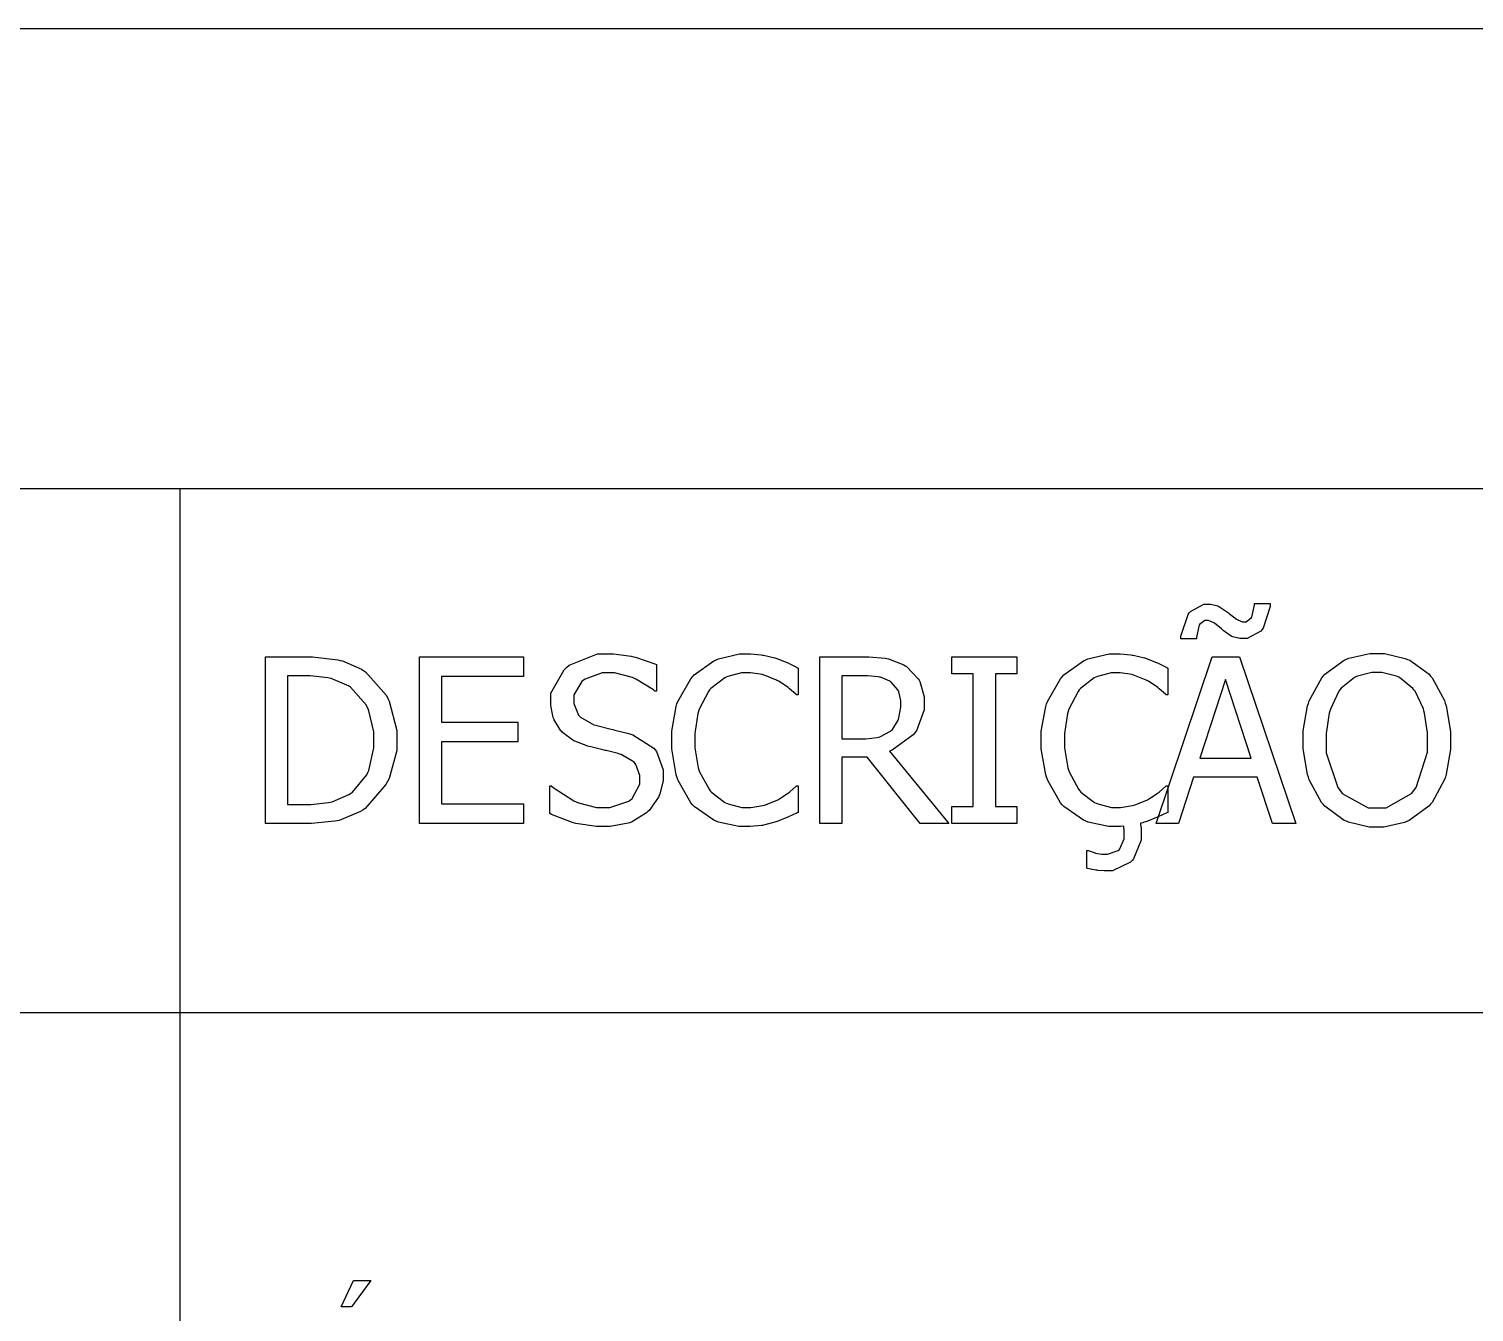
# Model space of a CAD drawing. Header units: millimetres. Extents: x 1974 to 2560, y 1429 to 1567.
# Drawn here: x 2480.782 to 2483.112, y 1530.627 to 1532.696 of the extents above; entities that cross this region are included whole.
import ezdxf

# ---------------------------------------------------------------- set-up
doc = ezdxf.new("R2010")
doc.units = ezdxf.units.MM
doc.layers.add('TEXTO', color=4, linetype='Continuous')
doc.layers.add('TIMBRE', color=7, linetype='Continuous')

msp = doc.modelspace()

# ---------------------------------------------------------------- linework, layer by layer
at = {"layer": 'TEXTO', "color": 0}
for p, q in [((2507.7976, 1531.9544), (2478.9131, 1531.9544)), ((2481.0251, 1531.9544), (2481.0251, 1515.0586)), ((2482.758, 1531.7673), (2482.7581, 1531.7694)), ((2482.7581, 1531.7694), (2482.7833, 1531.7694)), ((2482.7581, 1531.7694), (2482.7581, 1531.7694)), ((2482.7833, 1531.7694), (2482.783, 1531.7647)), ((2482.6393, 1531.717), (2482.6507, 1531.752)), ((2482.6507, 1531.752), (2482.6528, 1531.7544)), ((2482.6528, 1531.7544), (2482.6549, 1531.7568)), ((2482.6549, 1531.7568), (2482.6762, 1531.7685)), ((2482.6762, 1531.7685), (2482.6834, 1531.7685)), ((2482.6834, 1531.7685), (2482.6875, 1531.7685)), ((2482.6875, 1531.7685), (2482.6989, 1531.7655)), ((2482.6989, 1531.7655), (2482.7003, 1531.7649)), ((2482.7003, 1531.7649), (2482.7015, 1531.7643)), ((2482.7015, 1531.7643), (2482.7144, 1531.7557)), ((2482.7144, 1531.7557), (2482.7158, 1531.7545)), ((2482.7158, 1531.7545), (2482.717, 1531.7534)), ((2482.717, 1531.7534), (2482.7288, 1531.7445)), ((2482.7443, 1531.7401), (2482.7529, 1531.7468)), ((2482.7529, 1531.7468), (2482.7536, 1531.7483)), ((2482.7536, 1531.7483), (2482.7542, 1531.7496)), ((2482.7542, 1531.7496), (2482.758, 1531.7673)), ((2482.783, 1531.7647), (2482.7718, 1531.7295)), ((2482.668, 1531.7328), (2482.6645, 1531.7147)), ((2482.6686, 1531.7342), (2482.668, 1531.7328)), ((2482.6692, 1531.7355), (2482.6686, 1531.7342)), ((2482.6779, 1531.7423), (2482.6692, 1531.7355)), ((2482.681, 1531.7423), (2482.6779, 1531.7423)), ((2482.6836, 1531.7423), (2482.681, 1531.7423)), ((2482.6914, 1531.7391), (2482.6836, 1531.7423)), ((2482.6924, 1531.7384), (2482.6914, 1531.7391)), ((2482.6933, 1531.7378), (2482.6924, 1531.7384)), ((2482.7047, 1531.7285), (2482.6933, 1531.7378)), ((2482.7061, 1531.7272), (2482.7047, 1531.7285)), ((2482.7073, 1531.726), (2482.7061, 1531.7272)), ((2482.7202, 1531.7171), (2482.7073, 1531.726)), ((2482.7288, 1531.7445), (2482.7298, 1531.7439)), ((2482.7298, 1531.7439), (2482.7308, 1531.7433)), ((2482.7308, 1531.7433), (2482.7387, 1531.7401)), ((2482.7387, 1531.7401), (2482.7413, 1531.7401)), ((2482.7413, 1531.7401), (2482.7443, 1531.7401)), ((2482.7679, 1531.7248), (2482.7461, 1531.7131)), ((2482.7698, 1531.7272), (2482.7679, 1531.7248)), ((2482.7718, 1531.7295), (2482.7698, 1531.7272)), ((2482.6391, 1531.7124), (2482.6393, 1531.717)), ((2482.6644, 1531.7124), (2482.6391, 1531.7124)), ((2482.6645, 1531.7147), (2482.6644, 1531.7124)), ((2482.7216, 1531.7165), (2482.7202, 1531.7171)), ((2482.7229, 1531.7159), (2482.7216, 1531.7165)), ((2482.7345, 1531.7131), (2482.7229, 1531.7159)), ((2482.7389, 1531.7131), (2482.7345, 1531.7131)), ((2482.7461, 1531.7131), (2482.7389, 1531.7131)), ((2481.1629, 1531.4148), (2481.1629, 1531.6834)), ((2481.1629, 1531.6834), (2481.2241, 1531.6834)), ((2481.2241, 1531.6834), (2481.2389, 1531.6834)), ((2481.2389, 1531.6834), (2481.28, 1531.6788)), ((2481.28, 1531.6788), (2481.2836, 1531.6778)), ((2481.2836, 1531.6778), (2481.2872, 1531.6769)), ((2481.2872, 1531.6769), (2481.3177, 1531.6638)), ((2481.4113, 1531.4148), (2481.4113, 1531.6834)), ((2481.4113, 1531.6834), (2481.5793, 1531.6834)), ((2481.5793, 1531.6834), (2481.5793, 1531.6517)), ((2481.6529, 1531.6699), (2481.6985, 1531.6883)), ((2481.6985, 1531.6883), (2481.7137, 1531.6883)), ((2481.7137, 1531.6883), (2481.7244, 1531.6883)), ((2481.7244, 1531.6883), (2481.753, 1531.6846)), ((2481.753, 1531.6846), (2481.7564, 1531.6838)), ((2481.7564, 1531.6838), (2481.7597, 1531.6831)), ((2481.7597, 1531.6831), (2481.7908, 1531.6724)), ((2481.8543, 1531.6543), (2481.886, 1531.6773)), ((2481.886, 1531.6773), (2481.8897, 1531.6788)), ((2481.8897, 1531.6788), (2481.8934, 1531.6805)), ((2481.8934, 1531.6805), (2481.9276, 1531.6883)), ((2481.9276, 1531.6883), (2481.939, 1531.6883)), ((2481.939, 1531.6883), (2481.9453, 1531.6883)), ((2481.9453, 1531.6883), (2481.9623, 1531.6867)), ((2481.9623, 1531.6867), (2481.9643, 1531.6863)), ((2481.9643, 1531.6863), (2481.9662, 1531.686)), ((2481.9662, 1531.686), (2481.9846, 1531.6819)), ((2481.9846, 1531.6819), (2481.9863, 1531.6813)), ((2481.9863, 1531.6813), (2481.9877, 1531.6809)), ((2481.9877, 1531.6809), (2482.0025, 1531.6752)), ((2482.057, 1531.4148), (2482.057, 1531.6834)), ((2482.057, 1531.6834), (2482.1262, 1531.6834)), ((2482.1262, 1531.6834), (2482.1358, 1531.6834)), ((2482.1358, 1531.6834), (2482.1623, 1531.6814)), ((2482.1623, 1531.6814), (2482.1649, 1531.6809)), ((2482.1649, 1531.6809), (2482.1675, 1531.6805)), ((2482.1675, 1531.6805), (2482.1922, 1531.6707)), ((2482.27, 1531.6561), (2482.27, 1531.6834)), ((2482.27, 1531.6834), (2482.3744, 1531.6834)), ((2482.3744, 1531.6834), (2482.3744, 1531.6561)), ((2482.4503, 1531.6543), (2482.4821, 1531.6773)), ((2482.4821, 1531.6773), (2482.4858, 1531.6788)), ((2482.4858, 1531.6788), (2482.4894, 1531.6805)), ((2482.4894, 1531.6805), (2482.5236, 1531.6883)), ((2482.5236, 1531.6883), (2482.5351, 1531.6883)), ((2482.5351, 1531.6883), (2482.5414, 1531.6883)), ((2482.5414, 1531.6883), (2482.5583, 1531.6867)), ((2482.5583, 1531.6867), (2482.5604, 1531.6863)), ((2482.5604, 1531.6863), (2482.5623, 1531.686)), ((2482.5623, 1531.686), (2482.5806, 1531.6819)), ((2482.5806, 1531.6819), (2482.5823, 1531.6813)), ((2482.5823, 1531.6813), (2482.5838, 1531.6809)), ((2482.5838, 1531.6809), (2482.5985, 1531.6752)), ((2482.5993, 1531.4148), (2482.6898, 1531.6834)), ((2482.6898, 1531.6834), (2482.7338, 1531.6834)), ((2482.7338, 1531.6834), (2482.8244, 1531.4148)), ((2482.8713, 1531.6556), (2482.9025, 1531.6782)), ((2482.9025, 1531.6782), (2482.9062, 1531.6798)), ((2482.9062, 1531.6798), (2482.9098, 1531.6813)), ((2482.9098, 1531.6813), (2482.9439, 1531.689)), ((2482.9439, 1531.689), (2482.9552, 1531.689)), ((2482.9552, 1531.689), (2482.9675, 1531.689)), ((2482.9675, 1531.689), (2483.001, 1531.6811)), ((2483.001, 1531.6811), (2483.0047, 1531.6795)), ((2483.0047, 1531.6795), (2483.0083, 1531.6779)), ((2483.0083, 1531.6779), (2483.0393, 1531.6555)), ((2481.2259, 1531.6528), (2481.1987, 1531.6528)), ((2481.1987, 1531.6528), (2481.1987, 1531.4455)), ((2481.2354, 1531.6528), (2481.2259, 1531.6528)), ((2481.2636, 1531.6497), (2481.2354, 1531.6528)), ((2481.3177, 1531.6638), (2481.3203, 1531.6622)), ((2481.3203, 1531.6622), (2481.3246, 1531.6593)), ((2481.3246, 1531.6593), (2481.3581, 1531.6213)), ((2481.6233, 1531.6252), (2481.6445, 1531.6626)), ((2481.6445, 1531.6626), (2481.6487, 1531.6662)), ((2481.6487, 1531.6662), (2481.6529, 1531.6699)), ((2481.706, 1531.6575), (2481.6784, 1531.6478)), ((2481.716, 1531.6575), (2481.706, 1531.6575)), ((2481.7257, 1531.6575), (2481.716, 1531.6575)), ((2481.7548, 1531.6501), (2481.7257, 1531.6575)), ((2481.7908, 1531.6724), (2481.7937, 1531.671)), ((2481.7937, 1531.671), (2481.7937, 1531.6282)), ((2481.8517, 1531.6513), (2481.8543, 1531.6543)), ((2481.9305, 1531.6578), (2481.9087, 1531.652)), ((2481.9386, 1531.6578), (2481.9305, 1531.6578)), ((2481.9451, 1531.6578), (2481.9386, 1531.6578)), ((2481.9646, 1531.6549), (2481.9451, 1531.6578)), ((2481.9666, 1531.6542), (2481.9646, 1531.6549)), ((2481.9686, 1531.6536), (2481.9666, 1531.6542)), ((2481.9872, 1531.646), (2481.9686, 1531.6536)), ((2482.0025, 1531.6752), (2482.0041, 1531.6745)), ((2482.0041, 1531.6745), (2482.0055, 1531.6738)), ((2482.0055, 1531.6738), (2482.0205, 1531.6664)), ((2482.0205, 1531.6664), (2482.022, 1531.6655)), ((2482.022, 1531.6655), (2482.022, 1531.6225)), ((2482.1281, 1531.6528), (2482.0927, 1531.6528)), ((2482.0927, 1531.6528), (2482.0927, 1531.5514)), ((2482.1339, 1531.6528), (2482.1281, 1531.6528)), ((2482.1513, 1531.6511), (2482.1339, 1531.6528)), ((2482.1922, 1531.6707), (2482.1946, 1531.6692)), ((2482.1946, 1531.6692), (2482.1969, 1531.6677)), ((2482.1969, 1531.6677), (2482.2155, 1531.6483)), ((2482.3044, 1531.6561), (2482.27, 1531.6561)), ((2482.3044, 1531.4422), (2482.3044, 1531.6561)), ((2482.3744, 1531.6561), (2482.34, 1531.6561)), ((2482.34, 1531.6561), (2482.34, 1531.4422)), ((2482.4476, 1531.6513), (2482.4503, 1531.6543)), ((2482.5265, 1531.6578), (2482.5047, 1531.652)), ((2482.5347, 1531.6578), (2482.5265, 1531.6578)), ((2482.5411, 1531.6578), (2482.5347, 1531.6578)), ((2482.5606, 1531.6549), (2482.5411, 1531.6578)), ((2482.5626, 1531.6542), (2482.5606, 1531.6549)), ((2482.5645, 1531.6536), (2482.5626, 1531.6542)), ((2482.5833, 1531.646), (2482.5645, 1531.6536)), ((2482.5985, 1531.6752), (2482.6, 1531.6745)), ((2482.6, 1531.6745), (2482.6015, 1531.6738)), ((2482.6015, 1531.6738), (2482.6165, 1531.6664)), ((2482.6165, 1531.6664), (2482.618, 1531.6655)), ((2482.618, 1531.6655), (2482.618, 1531.6225)), ((2482.8662, 1531.6496), (2482.8688, 1531.6526)), ((2482.8688, 1531.6526), (2482.8713, 1531.6556)), ((2482.9238, 1531.6526), (2482.9213, 1531.6514)), ((2482.9469, 1531.6582), (2482.9238, 1531.6526)), ((2482.9554, 1531.6582), (2482.9469, 1531.6582)), ((2482.9632, 1531.6582), (2482.9554, 1531.6582)), ((2482.9867, 1531.6524), (2482.9632, 1531.6582)), ((2482.9893, 1531.6512), (2482.9867, 1531.6524)), ((2483.0393, 1531.6555), (2483.0418, 1531.6526)), ((2483.0418, 1531.6526), (2483.0444, 1531.6497)), ((2483.0418, 1531.6526), (2483.0418, 1531.6526)), ((2481.2663, 1531.649), (2481.2636, 1531.6497)), ((2481.269, 1531.6484), (2481.2663, 1531.649)), ((2481.2944, 1531.638), (2481.269, 1531.6484)), ((2481.2969, 1531.6366), (2481.2944, 1531.638)), ((2481.3002, 1531.6345), (2481.2969, 1531.6366)), ((2481.3256, 1531.606), (2481.3002, 1531.6345)), ((2481.5793, 1531.6517), (2481.447, 1531.6517)), ((2481.447, 1531.6517), (2481.447, 1531.5781)), ((2481.6733, 1531.6439), (2481.6605, 1531.6224)), ((2481.6759, 1531.6459), (2481.6733, 1531.6439)), ((2481.6784, 1531.6478), (2481.6759, 1531.6459)), ((2481.7581, 1531.6487), (2481.7548, 1531.6501)), ((2481.7614, 1531.6472), (2481.7581, 1531.6487)), ((2481.7888, 1531.6303), (2481.7614, 1531.6472)), ((2481.791, 1531.6282), (2481.7888, 1531.6303)), ((2481.828, 1531.6118), (2481.8489, 1531.6483)), ((2481.8489, 1531.6483), (2481.8517, 1531.6513)), ((2481.8792, 1531.6301), (2481.8773, 1531.6279)), ((2481.8812, 1531.6324), (2481.8792, 1531.6301)), ((2481.9036, 1531.6497), (2481.8812, 1531.6324)), ((2481.9062, 1531.6508), (2481.9036, 1531.6497)), ((2481.9087, 1531.652), (2481.9062, 1531.6508)), ((2481.9889, 1531.645), (2481.9872, 1531.646)), ((2481.9907, 1531.6441), (2481.9889, 1531.645)), ((2482.0057, 1531.6341), (2481.9907, 1531.6441)), ((2482.007, 1531.633), (2482.0057, 1531.6341)), ((2482.0082, 1531.632), (2482.007, 1531.633)), ((2482.0183, 1531.6233), (2482.0082, 1531.632)), ((2482.1531, 1531.6508), (2482.1513, 1531.6511)), ((2482.1547, 1531.6505), (2482.1531, 1531.6508)), ((2482.1696, 1531.6444), (2482.1547, 1531.6505)), ((2482.1709, 1531.6436), (2482.1696, 1531.6444)), ((2482.1722, 1531.6427), (2482.1709, 1531.6436)), ((2482.1829, 1531.6303), (2482.1722, 1531.6427)), ((2482.1837, 1531.6287), (2482.1829, 1531.6303)), ((2482.2155, 1531.6483), (2482.2169, 1531.6459)), ((2482.2169, 1531.6459), (2482.2183, 1531.6436)), ((2482.2183, 1531.6436), (2482.2252, 1531.6188)), ((2482.4241, 1531.6118), (2482.4448, 1531.6483)), ((2482.4448, 1531.6483), (2482.4476, 1531.6513)), ((2482.4753, 1531.6301), (2482.4733, 1531.6279)), ((2482.4771, 1531.6324), (2482.4753, 1531.6301)), ((2482.4995, 1531.6497), (2482.4771, 1531.6324)), ((2482.5021, 1531.6508), (2482.4995, 1531.6497)), ((2482.5047, 1531.652), (2482.5021, 1531.6508)), ((2482.585, 1531.645), (2482.5833, 1531.646)), ((2482.5868, 1531.6441), (2482.585, 1531.645)), ((2482.6018, 1531.6341), (2482.5868, 1531.6441)), ((2482.6031, 1531.633), (2482.6018, 1531.6341)), ((2482.6042, 1531.632), (2482.6031, 1531.633)), ((2482.6143, 1531.6233), (2482.6042, 1531.632)), ((2482.7109, 1531.647), (2482.6696, 1531.5204)), ((2482.7525, 1531.5204), (2482.7109, 1531.647)), ((2482.8462, 1531.6128), (2482.8662, 1531.6496)), ((2482.8956, 1531.6303), (2482.8938, 1531.6282)), ((2482.8975, 1531.6328), (2482.8956, 1531.6303)), ((2482.9189, 1531.6503), (2482.8975, 1531.6328)), ((2482.9213, 1531.6514), (2482.9189, 1531.6503)), ((2482.9917, 1531.6501), (2482.9893, 1531.6512)), ((2483.0131, 1531.6327), (2482.9917, 1531.6501)), ((2483.015, 1531.6303), (2483.0131, 1531.6327)), ((2483.0167, 1531.6282), (2483.015, 1531.6303)), ((2483.0444, 1531.6497), (2483.0641, 1531.6131)), ((2481.3273, 1531.6023), (2481.3256, 1531.606)), ((2481.3581, 1531.6213), (2481.3605, 1531.6166)), ((2481.3605, 1531.6166), (2481.3628, 1531.6119)), ((2481.3628, 1531.6119), (2481.3748, 1531.5647)), ((2481.6233, 1531.6115), (2481.6233, 1531.6252)), ((2481.6233, 1531.6051), (2481.6233, 1531.6115)), ((2481.6605, 1531.6224), (2481.6605, 1531.6152)), ((2481.6605, 1531.6152), (2481.6605, 1531.6084)), ((2481.6605, 1531.6084), (2481.6679, 1531.5897)), ((2481.7937, 1531.6282), (2481.791, 1531.6282)), ((2481.8252, 1531.6034), (2481.8266, 1531.6077)), ((2481.8266, 1531.6077), (2481.828, 1531.6118)), ((2481.8773, 1531.6279), (2481.8626, 1531.599)), ((2482.0191, 1531.6225), (2482.0183, 1531.6233)), ((2482.022, 1531.6225), (2482.0191, 1531.6225)), ((2482.1843, 1531.6272), (2482.1837, 1531.6287)), ((2482.1877, 1531.6131), (2482.1843, 1531.6272)), ((2482.1877, 1531.6079), (2482.1877, 1531.6131)), ((2482.1877, 1531.6022), (2482.1877, 1531.6079)), ((2482.1877, 1531.6079), (2482.1877, 1531.6079)), ((2482.2252, 1531.6188), (2482.2252, 1531.6106)), ((2482.2252, 1531.6106), (2482.2252, 1531.5982)), ((2482.4213, 1531.6034), (2482.4227, 1531.6077)), ((2482.4227, 1531.6077), (2482.4241, 1531.6118)), ((2482.4733, 1531.6279), (2482.4586, 1531.599)), ((2482.6152, 1531.6225), (2482.6143, 1531.6233)), ((2482.618, 1531.6225), (2482.6152, 1531.6225)), ((2482.8434, 1531.6043), (2482.8448, 1531.6085)), ((2482.8448, 1531.6085), (2482.8462, 1531.6128)), ((2482.8938, 1531.6282), (2482.8802, 1531.5994)), ((2483.0302, 1531.5998), (2483.0167, 1531.6282)), ((2483.0641, 1531.6131), (2483.0656, 1531.6087)), ((2483.0656, 1531.6087), (2483.067, 1531.6044)), ((2481.329, 1531.5987), (2481.3273, 1531.6023)), ((2481.3376, 1531.5626), (2481.329, 1531.5987)), ((2481.6272, 1531.5858), (2481.6233, 1531.6051)), ((2481.628, 1531.5838), (2481.6272, 1531.5858)), ((2481.6287, 1531.5818), (2481.628, 1531.5838)), ((2481.6679, 1531.5897), (2481.6695, 1531.588)), ((2481.6695, 1531.588), (2481.671, 1531.5863)), ((2481.671, 1531.5863), (2481.6928, 1531.574)), ((2481.8181, 1531.5636), (2481.8252, 1531.6034)), ((2481.8605, 1531.5921), (2481.8553, 1531.5597)), ((2481.8616, 1531.5956), (2481.8605, 1531.5921)), ((2481.8626, 1531.599), (2481.8616, 1531.5956)), ((2482.1834, 1531.5815), (2482.1841, 1531.5833)), ((2482.1841, 1531.5833), (2482.1846, 1531.5851)), ((2482.1846, 1531.5851), (2482.1877, 1531.6022)), ((2482.2252, 1531.5982), (2482.2126, 1531.5645)), ((2482.4141, 1531.5636), (2482.4213, 1531.6034)), ((2482.4566, 1531.5921), (2482.4513, 1531.5597)), ((2482.4576, 1531.5956), (2482.4566, 1531.5921)), ((2482.4586, 1531.599), (2482.4576, 1531.5956)), ((2482.8365, 1531.564), (2482.8434, 1531.6043)), ((2482.8784, 1531.5925), (2482.8736, 1531.5599)), ((2482.8793, 1531.5959), (2482.8784, 1531.5925)), ((2482.8802, 1531.5994), (2482.8793, 1531.5959)), ((2483.0312, 1531.5963), (2483.0302, 1531.5998)), ((2483.0321, 1531.5929), (2483.0312, 1531.5963)), ((2483.037, 1531.5609), (2483.0321, 1531.5929)), ((2483.067, 1531.6044), (2483.0742, 1531.563)), ((2481.3376, 1531.5494), (2481.3376, 1531.5626)), ((2481.3748, 1531.5647), (2481.3748, 1531.5489)), ((2481.447, 1531.5781), (2481.5702, 1531.5781)), ((2481.5702, 1531.5781), (2481.5702, 1531.5463)), ((2481.6394, 1531.5645), (2481.6287, 1531.5818)), ((2481.6409, 1531.563), (2481.6394, 1531.5645)), ((2481.6422, 1531.5615), (2481.6409, 1531.563)), ((2481.6585, 1531.5492), (2481.6422, 1531.5615)), ((2481.6928, 1531.574), (2481.6957, 1531.5732)), ((2481.6957, 1531.5732), (2481.6975, 1531.5727)), ((2481.6975, 1531.5727), (2481.7207, 1531.5669)), ((2481.7207, 1531.5669), (2481.7235, 1531.5662)), ((2481.7235, 1531.5662), (2481.7262, 1531.5656)), ((2481.7262, 1531.5656), (2481.7489, 1531.5597)), ((2481.7489, 1531.5597), (2481.7508, 1531.5592)), ((2481.7508, 1531.5592), (2481.7553, 1531.5578)), ((2481.8181, 1531.5489), (2481.8181, 1531.5636)), ((2481.8553, 1531.5597), (2481.8553, 1531.5489)), ((2482.1537, 1531.5546), (2482.1711, 1531.5639)), ((2482.1711, 1531.5639), (2482.1726, 1531.5652)), ((2482.1726, 1531.5652), (2482.1739, 1531.5665)), ((2482.1739, 1531.5665), (2482.1834, 1531.5815)), ((2482.2102, 1531.5611), (2482.2076, 1531.5578)), ((2482.2126, 1531.5645), (2482.2102, 1531.5611)), ((2482.4141, 1531.5489), (2482.4141, 1531.5636)), ((2482.4513, 1531.5597), (2482.4513, 1531.5489)), ((2482.8365, 1531.549), (2482.8365, 1531.564)), ((2482.8736, 1531.5599), (2482.8736, 1531.549)), ((2483.037, 1531.549), (2483.037, 1531.5609)), ((2483.0742, 1531.563), (2483.0742, 1531.549)), ((2481.3297, 1531.5004), (2481.3376, 1531.5371)), ((2481.3376, 1531.5371), (2481.3376, 1531.5494)), ((2481.3376, 1531.5494), (2481.3376, 1531.5494)), ((2481.3748, 1531.5489), (2481.3748, 1531.5323)), ((2481.3748, 1531.5489), (2481.3748, 1531.5489)), ((2481.5702, 1531.5463), (2481.447, 1531.5463)), ((2481.447, 1531.5463), (2481.447, 1531.4465)), ((2481.6604, 1531.5483), (2481.6585, 1531.5492)), ((2481.6621, 1531.5474), (2481.6604, 1531.5483)), ((2481.6829, 1531.5397), (2481.6621, 1531.5474)), ((2481.6852, 1531.5391), (2481.6829, 1531.5397)), ((2481.6877, 1531.5385), (2481.6852, 1531.5391)), ((2481.7093, 1531.5331), (2481.6877, 1531.5385)), ((2481.7553, 1531.5578), (2481.7892, 1531.5364)), ((2481.7892, 1531.5364), (2481.7913, 1531.5335)), ((2481.8181, 1531.535), (2481.8181, 1531.5489)), ((2481.8553, 1531.5489), (2481.8553, 1531.5371)), ((2481.8553, 1531.5371), (2481.8608, 1531.5047)), ((2482.0927, 1531.5514), (2482.1241, 1531.5514)), ((2482.1241, 1531.5514), (2482.131, 1531.5514)), ((2482.131, 1531.5514), (2482.1496, 1531.5537)), ((2482.1496, 1531.5537), (2482.1516, 1531.5541)), ((2482.1516, 1531.5541), (2482.1537, 1531.5546)), ((2482.2076, 1531.5578), (2482.1737, 1531.5333)), ((2482.4141, 1531.535), (2482.4141, 1531.5489)), ((2482.4513, 1531.5489), (2482.4513, 1531.5371)), ((2482.4513, 1531.5371), (2482.4567, 1531.5047)), ((2482.8365, 1531.5354), (2482.8365, 1531.549)), ((2482.8736, 1531.549), (2482.8736, 1531.5289)), ((2483.037, 1531.53), (2483.037, 1531.549)), ((2483.037, 1531.549), (2483.037, 1531.549)), ((2483.0742, 1531.549), (2483.0742, 1531.5343)), ((2481.3748, 1531.5323), (2481.3623, 1531.4874)), ((2481.711, 1531.5328), (2481.7093, 1531.5331)), ((2481.7126, 1531.5323), (2481.711, 1531.5328)), ((2481.7317, 1531.5276), (2481.7126, 1531.5323)), ((2481.7338, 1531.5268), (2481.7317, 1531.5276)), ((2481.7366, 1531.5261), (2481.7338, 1531.5268)), ((2481.7577, 1531.5135), (2481.7366, 1531.5261)), ((2481.759, 1531.5118), (2481.7577, 1531.5135)), ((2481.7913, 1531.5335), (2481.7935, 1531.5307)), ((2481.7935, 1531.5307), (2481.8041, 1531.5012)), ((2481.8254, 1531.4931), (2481.8181, 1531.535)), ((2482.1335, 1531.5216), (2482.0927, 1531.5216)), ((2482.0927, 1531.5216), (2482.0927, 1531.4148)), ((2482.2187, 1531.4148), (2482.1335, 1531.5216)), ((2482.1737, 1531.5333), (2482.1694, 1531.5317)), ((2482.1694, 1531.5317), (2482.2651, 1531.4148)), ((2482.1694, 1531.5317), (2482.1694, 1531.5317)), ((2482.4214, 1531.4931), (2482.4141, 1531.535)), ((2482.6696, 1531.5204), (2482.7525, 1531.5204)), ((2482.6696, 1531.5204), (2482.6696, 1531.5204)), ((2482.8433, 1531.4941), (2482.8365, 1531.5354)), ((2482.8736, 1531.5289), (2482.8921, 1531.4728)), ((2483.0185, 1531.4728), (2483.037, 1531.53)), ((2483.0742, 1531.5343), (2483.0672, 1531.4945)), ((2481.3034, 1531.4655), (2481.3266, 1531.4935)), ((2481.3266, 1531.4935), (2481.3282, 1531.4969)), ((2481.3282, 1531.4969), (2481.3297, 1531.5004)), ((2481.7603, 1531.5102), (2481.759, 1531.5118)), ((2481.767, 1531.4923), (2481.7603, 1531.5102)), ((2481.767, 1531.4857), (2481.767, 1531.4923)), ((2481.8041, 1531.5012), (2481.8041, 1531.4912)), ((2481.8041, 1531.4912), (2481.8041, 1531.4835)), ((2481.8269, 1531.4887), (2481.8254, 1531.4931)), ((2481.8608, 1531.5047), (2481.862, 1531.5013)), ((2481.862, 1531.5013), (2481.863, 1531.4981)), ((2481.863, 1531.4981), (2481.8783, 1531.47)), ((2482.4229, 1531.4887), (2482.4214, 1531.4931)), ((2482.4567, 1531.5047), (2482.4579, 1531.5013)), ((2482.4579, 1531.5013), (2482.459, 1531.4981)), ((2482.459, 1531.4981), (2482.4742, 1531.47)), ((2482.6597, 1531.4897), (2482.6354, 1531.4148)), ((2482.7623, 1531.4897), (2482.6597, 1531.4897)), ((2482.7867, 1531.4148), (2482.7623, 1531.4897)), ((2482.8447, 1531.4897), (2482.8433, 1531.4941)), ((2482.8461, 1531.4855), (2482.8447, 1531.4897)), ((2483.0658, 1531.49), (2483.0643, 1531.4856)), ((2483.0672, 1531.4945), (2483.0658, 1531.49)), ((2481.3574, 1531.4776), (2481.3241, 1531.4391)), ((2481.3599, 1531.4824), (2481.3574, 1531.4776)), ((2481.3623, 1531.4874), (2481.3599, 1531.4824)), ((2481.6214, 1531.4308), (2481.6214, 1531.4755)), ((2481.6214, 1531.4755), (2481.6239, 1531.4755)), ((2481.6239, 1531.4755), (2481.6268, 1531.4728)), ((2481.6268, 1531.4728), (2481.6602, 1531.4514)), ((2481.7544, 1531.4552), (2481.767, 1531.4781)), ((2481.767, 1531.4781), (2481.767, 1531.4857)), ((2481.8041, 1531.4835), (2481.7988, 1531.4628)), ((2481.8284, 1531.4844), (2481.8269, 1531.4887)), ((2481.8491, 1531.448), (2481.8284, 1531.4844)), ((2481.8783, 1531.47), (2481.8802, 1531.4676)), ((2481.8802, 1531.4676), (2481.8821, 1531.4655)), ((2482.008, 1531.4655), (2482.0091, 1531.4665)), ((2482.0091, 1531.4665), (2482.0185, 1531.4748)), ((2482.0185, 1531.4748), (2482.0193, 1531.4755)), ((2482.0193, 1531.4755), (2482.022, 1531.4755)), ((2482.022, 1531.4755), (2482.022, 1531.4329)), ((2482.4244, 1531.4844), (2482.4229, 1531.4887)), ((2482.4451, 1531.448), (2482.4244, 1531.4844)), ((2482.4742, 1531.47), (2482.4762, 1531.4676)), ((2482.4762, 1531.4676), (2482.478, 1531.4655)), ((2482.6039, 1531.4655), (2482.6051, 1531.4665)), ((2482.6051, 1531.4665), (2482.6146, 1531.4748)), ((2482.6146, 1531.4748), (2482.6153, 1531.4755)), ((2482.6153, 1531.4755), (2482.618, 1531.4755)), ((2482.618, 1531.4755), (2482.618, 1531.4329)), ((2482.866, 1531.4488), (2482.8461, 1531.4855)), ((2482.8921, 1531.4728), (2482.8958, 1531.4681)), ((2482.8958, 1531.4681), (2482.8995, 1531.4634)), ((2483.0112, 1531.4634), (2483.0149, 1531.4681)), ((2483.0149, 1531.4681), (2483.0185, 1531.4728)), ((2483.0643, 1531.4856), (2483.0445, 1531.4488)), ((2481.1987, 1531.4455), (2481.2259, 1531.4455)), ((2481.2259, 1531.4455), (2481.2363, 1531.4455)), ((2481.2363, 1531.4455), (2481.2645, 1531.4486)), ((2481.2645, 1531.4486), (2481.2676, 1531.4493)), ((2481.2676, 1531.4493), (2481.2705, 1531.4499)), ((2481.2705, 1531.4499), (2481.2977, 1531.4617)), ((2481.2977, 1531.4617), (2481.3003, 1531.4633)), ((2481.3003, 1531.4633), (2481.3034, 1531.4655)), ((2481.447, 1531.4465), (2481.5793, 1531.4465)), ((2481.5793, 1531.4465), (2481.5793, 1531.4148)), ((2481.6602, 1531.4514), (2481.6639, 1531.4498)), ((2481.6639, 1531.4498), (2481.6676, 1531.4484)), ((2481.6676, 1531.4484), (2481.6971, 1531.4407)), ((2481.7182, 1531.4407), (2481.7492, 1531.4511)), ((2481.7492, 1531.4511), (2481.7519, 1531.4531)), ((2481.7519, 1531.4531), (2481.7544, 1531.4552)), ((2481.7967, 1531.4576), (2481.7816, 1531.436)), ((2481.7977, 1531.4602), (2481.7967, 1531.4576)), ((2481.7988, 1531.4628), (2481.7977, 1531.4602)), ((2481.8519, 1531.445), (2481.8491, 1531.448)), ((2481.8545, 1531.4422), (2481.8519, 1531.445)), ((2481.8821, 1531.4655), (2481.904, 1531.4486)), ((2481.904, 1531.4486), (2481.9065, 1531.4475)), ((2481.9065, 1531.4475), (2481.909, 1531.4464)), ((2481.909, 1531.4464), (2481.9311, 1531.4407)), ((2481.9458, 1531.4407), (2481.9651, 1531.4439)), ((2481.9651, 1531.4439), (2481.9673, 1531.4445)), ((2481.9673, 1531.4445), (2481.9694, 1531.4451)), ((2481.9694, 1531.4451), (2481.989, 1531.4531)), ((2481.989, 1531.4531), (2481.9908, 1531.4541)), ((2481.9908, 1531.4541), (2481.9924, 1531.455)), ((2481.9924, 1531.455), (2482.0067, 1531.4645)), ((2482.0067, 1531.4645), (2482.008, 1531.4655)), ((2482.4478, 1531.445), (2482.4451, 1531.448)), ((2482.4504, 1531.4422), (2482.4478, 1531.445)), ((2482.478, 1531.4655), (2482.5, 1531.4486)), ((2482.5, 1531.4486), (2482.5025, 1531.4475)), ((2482.5025, 1531.4475), (2482.5051, 1531.4464)), ((2482.5051, 1531.4464), (2482.5272, 1531.4407)), ((2482.5418, 1531.4407), (2482.5611, 1531.4439)), ((2482.5611, 1531.4439), (2482.5634, 1531.4445)), ((2482.5634, 1531.4445), (2482.5655, 1531.4451)), ((2482.5655, 1531.4451), (2482.5851, 1531.4531)), ((2482.5851, 1531.4531), (2482.5869, 1531.4541)), ((2482.5869, 1531.4541), (2482.5885, 1531.455)), ((2482.5885, 1531.455), (2482.6027, 1531.4645)), ((2482.6027, 1531.4645), (2482.6039, 1531.4655)), ((2482.8686, 1531.4458), (2482.866, 1531.4488)), ((2482.8712, 1531.4429), (2482.8686, 1531.4458)), ((2482.9024, 1531.4199), (2482.8712, 1531.4429)), ((2482.8995, 1531.4634), (2482.9414, 1531.44)), ((2482.9702, 1531.44), (2483.0112, 1531.4634)), ((2483.039, 1531.4427), (2483.0071, 1531.4196)), ((2483.0418, 1531.4458), (2483.039, 1531.4427)), ((2483.0445, 1531.4488), (2483.0418, 1531.4458)), ((2481.282, 1531.4198), (2481.2785, 1531.4191)), ((2481.3165, 1531.4341), (2481.282, 1531.4198)), ((2481.32, 1531.4362), (2481.3165, 1531.4341)), ((2481.3241, 1531.4391), (2481.32, 1531.4362)), ((2481.6244, 1531.4293), (2481.6214, 1531.4308)), ((2481.6564, 1531.417), (2481.6244, 1531.4293)), ((2481.6971, 1531.4407), (2481.707, 1531.4407)), ((2481.707, 1531.4407), (2481.7182, 1531.4407)), ((2481.7776, 1531.4322), (2481.7532, 1531.4172)), ((2481.7798, 1531.4342), (2481.7776, 1531.4322)), ((2481.7816, 1531.436), (2481.7798, 1531.4342)), ((2481.8863, 1531.4203), (2481.8545, 1531.4422)), ((2481.89, 1531.4186), (2481.8863, 1531.4203)), ((2481.9311, 1531.4407), (2481.9386, 1531.4407)), ((2481.9386, 1531.4407), (2481.9458, 1531.4407)), ((2482.004, 1531.4245), (2481.9882, 1531.4183)), ((2482.0054, 1531.425), (2482.004, 1531.4245)), ((2482.0066, 1531.4258), (2482.0054, 1531.425)), ((2482.0205, 1531.4322), (2482.0066, 1531.4258)), ((2482.022, 1531.4329), (2482.0205, 1531.4322)), ((2482.27, 1531.4148), (2482.27, 1531.4422)), ((2482.27, 1531.4422), (2482.3044, 1531.4422)), ((2482.34, 1531.4422), (2482.3744, 1531.4422)), ((2482.3744, 1531.4422), (2482.3744, 1531.4148)), ((2482.3744, 1531.4422), (2482.3744, 1531.4422)), ((2482.4824, 1531.4203), (2482.4504, 1531.4422)), ((2482.486, 1531.4186), (2482.4824, 1531.4203)), ((2482.5272, 1531.4407), (2482.5347, 1531.4407)), ((2482.5347, 1531.4407), (2482.5418, 1531.4407)), ((2482.5999, 1531.4245), (2482.5841, 1531.4183)), ((2482.6013, 1531.425), (2482.5999, 1531.4245)), ((2482.6026, 1531.4258), (2482.6013, 1531.425)), ((2482.6165, 1531.4322), (2482.6026, 1531.4258)), ((2482.618, 1531.4329), (2482.6165, 1531.4322)), ((2482.9061, 1531.4184), (2482.9024, 1531.4199)), ((2482.9414, 1531.44), (2482.9554, 1531.44)), ((2482.9554, 1531.44), (2482.9702, 1531.44)), ((2483.0071, 1531.4196), (2483.0035, 1531.4181)), ((2481.2248, 1531.4148), (2481.1629, 1531.4148)), ((2481.2373, 1531.4148), (2481.2248, 1531.4148)), ((2481.2749, 1531.4184), (2481.2373, 1531.4148)), ((2481.2785, 1531.4191), (2481.2749, 1531.4184)), ((2481.5793, 1531.4148), (2481.4113, 1531.4148)), ((2481.5793, 1531.4148), (2481.5793, 1531.4148)), ((2481.6599, 1531.416), (2481.6564, 1531.417)), ((2481.6633, 1531.415), (2481.6599, 1531.416)), ((2481.6971, 1531.4098), (2481.6633, 1531.415)), ((2481.7095, 1531.4098), (2481.6971, 1531.4098)), ((2481.7191, 1531.4098), (2481.7095, 1531.4098)), ((2481.7095, 1531.4098), (2481.7095, 1531.4098)), ((2481.7477, 1531.4152), (2481.7191, 1531.4098)), ((2481.7505, 1531.4162), (2481.7477, 1531.4152)), ((2481.7532, 1531.4172), (2481.7505, 1531.4162)), ((2481.8937, 1531.4172), (2481.89, 1531.4186)), ((2481.9264, 1531.4098), (2481.8937, 1531.4172)), ((2481.9385, 1531.4098), (2481.9264, 1531.4098)), ((2481.9445, 1531.4098), (2481.9385, 1531.4098)), ((2481.9385, 1531.4098), (2481.9385, 1531.4098)), ((2481.9629, 1531.4116), (2481.9445, 1531.4098)), ((2481.9645, 1531.4119), (2481.9629, 1531.4116)), ((2481.9661, 1531.4122), (2481.9645, 1531.4119)), ((2481.9843, 1531.417), (2481.9661, 1531.4122)), ((2481.9863, 1531.4176), (2481.9843, 1531.417)), ((2481.9882, 1531.4183), (2481.9863, 1531.4176)), ((2482.0927, 1531.4148), (2482.057, 1531.4148)), ((2482.2651, 1531.4148), (2482.2187, 1531.4148)), ((2482.3744, 1531.4148), (2482.27, 1531.4148)), ((2482.4897, 1531.4172), (2482.486, 1531.4186)), ((2482.5223, 1531.4098), (2482.4897, 1531.4172)), ((2482.5345, 1531.4098), (2482.5223, 1531.4098)), ((2482.536, 1531.4098), (2482.5345, 1531.4098)), ((2482.5345, 1531.4098), (2482.5345, 1531.4098)), ((2482.5408, 1531.4101), (2482.536, 1531.4098)), ((2482.5413, 1531.4101), (2482.5408, 1531.4101)), ((2482.5416, 1531.4101), (2482.5413, 1531.4101)), ((2482.5467, 1531.4104), (2482.5416, 1531.4101)), ((2482.5473, 1531.4104), (2482.5467, 1531.4104)), ((2482.5473, 1531.4098), (2482.5473, 1531.4104)), ((2482.5475, 1531.4029), (2482.5473, 1531.4098)), ((2482.5476, 1531.4023), (2482.5475, 1531.4029)), ((2482.5476, 1531.4017), (2482.5476, 1531.4023)), ((2482.5476, 1531.3972), (2482.5476, 1531.4017)), ((2482.5476, 1531.3955), (2482.5476, 1531.3972)), ((2482.5745, 1531.4153), (2482.5743, 1531.4153)), ((2482.5743, 1531.4153), (2482.5743, 1531.4149)), ((2482.5743, 1531.4149), (2482.5748, 1531.4091)), ((2482.5776, 1531.4162), (2482.5745, 1531.4153)), ((2482.5748, 1531.4091), (2482.5749, 1531.4083)), ((2482.5749, 1531.4083), (2482.5749, 1531.4076)), ((2482.5749, 1531.4076), (2482.5752, 1531.4009)), ((2482.5752, 1531.4009), (2482.5752, 1531.3986)), ((2482.5752, 1531.3986), (2482.5752, 1531.3878)), ((2482.5781, 1531.4162), (2482.5776, 1531.4162)), ((2482.5785, 1531.4165), (2482.5781, 1531.4162)), ((2482.582, 1531.4176), (2482.5785, 1531.4165)), ((2482.5823, 1531.4176), (2482.582, 1531.4176)), ((2482.5841, 1531.4183), (2482.5823, 1531.4176)), ((2482.6354, 1531.4148), (2482.5993, 1531.4148)), ((2482.6354, 1531.4148), (2482.6354, 1531.4148)), ((2482.8244, 1531.4148), (2482.7867, 1531.4148)), ((2482.9097, 1531.417), (2482.9061, 1531.4184)), ((2482.9429, 1531.4091), (2482.9097, 1531.417)), ((2482.9552, 1531.4091), (2482.9429, 1531.4091)), ((2482.9664, 1531.4091), (2482.9552, 1531.4091)), ((2482.9998, 1531.4166), (2482.9664, 1531.4091)), ((2483.0035, 1531.4181), (2482.9998, 1531.4166)), ((2482.5383, 1531.3714), (2482.5397, 1531.3726)), ((2482.5397, 1531.3726), (2482.541, 1531.3739)), ((2482.541, 1531.3739), (2482.5476, 1531.3901)), ((2482.5476, 1531.3901), (2482.5476, 1531.3955)), ((2482.5752, 1531.3878), (2482.5629, 1531.358)), ((2482.4875, 1531.3427), (2482.4875, 1531.3716)), ((2482.4875, 1531.3716), (2482.4892, 1531.3716)), ((2482.4892, 1531.3716), (2482.4898, 1531.3713)), ((2482.4898, 1531.3713), (2482.4993, 1531.368)), ((2482.4993, 1531.368), (2482.5005, 1531.3675)), ((2482.5005, 1531.3675), (2482.5017, 1531.3672)), ((2482.5017, 1531.3672), (2482.5115, 1531.3655)), ((2482.5115, 1531.3655), (2482.5148, 1531.3655)), ((2482.5148, 1531.3655), (2482.521, 1531.3655)), ((2482.521, 1531.3655), (2482.5383, 1531.3714)), ((2482.5579, 1531.3524), (2482.5291, 1531.3385)), ((2482.5605, 1531.3551), (2482.5579, 1531.3524)), ((2482.5629, 1531.358), (2482.5605, 1531.3551)), ((2482.4887, 1531.3424), (2482.4875, 1531.3427)), ((2482.5022, 1531.3397), (2482.4887, 1531.3424)), ((2482.5038, 1531.3395), (2482.5022, 1531.3397)), ((2482.5052, 1531.3393), (2482.5038, 1531.3395)), ((2482.5156, 1531.3385), (2482.5052, 1531.3393)), ((2482.5195, 1531.3385), (2482.5156, 1531.3385)), ((2482.5291, 1531.3385), (2482.5195, 1531.3385)), ((2507.7976, 1531.1096), (2478.9131, 1531.1096)), ((2481.2849, 1530.6361), (2481.3052, 1530.6785)), ((2481.3328, 1530.6785), (2481.3018, 1530.6361)), ((2481.3052, 1530.6785), (2481.3328, 1530.6785)), ((2481.3052, 1530.6785), (2481.3052, 1530.6785)), ((2481.3018, 1530.6361), (2481.2849, 1530.6361))]:
    msp.add_line(p, q, dxfattribs=at)
at = {"layer": 'TIMBRE', "color": 12}
msp.add_line((2507.7976, 1532.6956), (2478.9131, 1532.6956), dxfattribs=at)
msp.add_lwpolyline([(2478.9131, 1513.0586), (2507.7976, 1513.0586), (2507.7976, 1532.6956), (2478.9131, 1532.6956)], close=True, dxfattribs=at)

doc.saveas('drawing.dxf')
